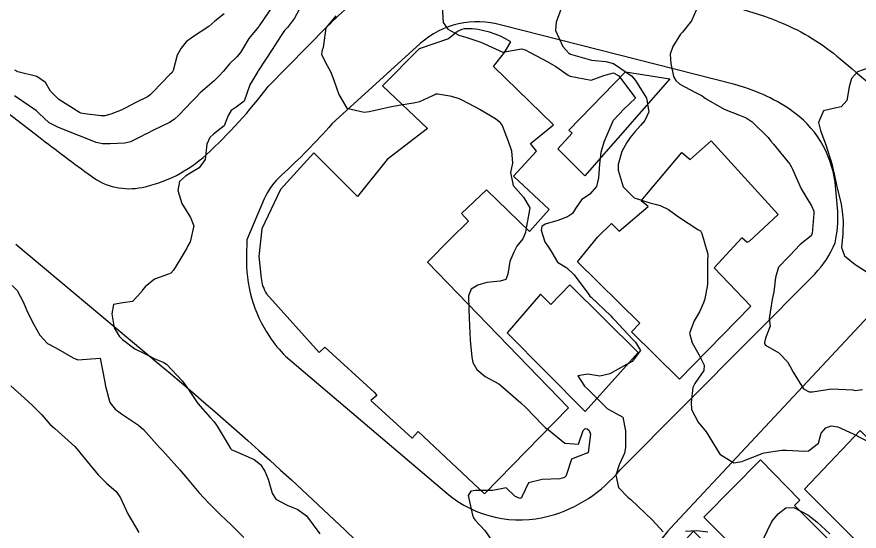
# Model space of a CAD drawing. Header units: metres. Extents: x 298520 to 308411, y 7433745 to 7450750.
# Drawn here: x 303015.2 to 303091.2, y 7440723.2 to 7440769.6 of the extents above; entities that cross this region are included whole.
import ezdxf

# ---------------------------------------------------------------- set-up
doc = ezdxf.new("R2010")
doc.units = ezdxf.units.M
doc.header["$LTSCALE"] = 10
for name, color, linetype in [('Curvas de Nivel 1m', 11, 'Continuous'), ('Curvas de Nivel 5m', 15, 'Continuous'), ('Edificações', 30, 'Continuous'), ('Vias Primárias', 230, 'Continuous')]:
    doc.layers.add(name, color=color, linetype=linetype)

msp = doc.modelspace()

# ---------------------------------------------------------------- linework, layer by layer
at = {"layer": 'Curvas de Nivel 1m', "flags": 128}
for points, elevation in [([(303038.402, 7440770.651), (303037.104, 7440768.776), (303037.063, 7440768.71), (303037.029, 7440768.671), (303036.153, 7440767.618), (303035.599, 7440766.685), (303035.405, 7440766.36), (303035.072, 7440765.978), (303034.425, 7440765.334), (303033.878, 7440764.702), (303033.501, 7440764.253), (303033.044, 7440763.829), (303031.773, 7440762.729), (303031.405, 7440762.356), (303031.021, 7440761.949), (303030.43, 7440761.328), (303029.893, 7440760.751), (303029.428, 7440760.327), (303028.996, 7440760.055), (303027.577, 7440759.37), (303026.986, 7440759.074), (303026.794, 7440758.983), (303026.439, 7440758.795), (303025.477, 7440758.306), (303024.977, 7440758.199), (303023.665, 7440758.134), (303022.976, 7440758.14), (303022.39, 7440758.252), (303020.983, 7440758.828), (303020.906, 7440758.861), (303018.99, 7440759.608), (303018.147, 7440760.045), (303017.218, 7440760.907), (303017.006, 7440761.106), (303016.36, 7440761.569), (303015.026, 7440762.463)], 763), ([(303040.926, 7440770.622), (303040.27, 7440769.47), (303039.636, 7440768.635), (303039.395, 7440768.341), (303039.092, 7440767.903), (303038.26, 7440766.652), (303037.055, 7440764.8), (303037.003, 7440764.721), (303036.969, 7440764.671), (303036.261, 7440763.458), (303035.983, 7440762.681), (303035.733, 7440761.972), (303035.014, 7440761.433), (303034.565, 7440761.139), (303034.291, 7440760.697), (303033.937, 7440759.757), (303032.986, 7440759.011), (303032.65, 7440758.715), (303032.363, 7440758.105), (303032.219, 7440756.721), (303031.69, 7440755.991), (303030.945, 7440755.519), (303030.463, 7440755.222), (303029.923, 7440754.75), (303029.746, 7440753.931), (303030.134, 7440752.748), (303030.894, 7440751.494), (303031.218, 7440750.735), (303030.869, 7440749.32), (303030.671, 7440748.936), (303030.568, 7440748.743), (303029.929, 7440747.673), (303029.36, 7440746.755), (303029.115, 7440746.481), (303028.837, 7440746.359), (303027.664, 7440745.944), (303026.82, 7440745.262), (303026.608, 7440745), (303026.483, 7440744.793), (303025.683, 7440743.922), (303024.803, 7440743.798), (303023.959, 7440743.661), (303023.802, 7440742.82), (303024.021, 7440741.571), (303024.47, 7440740.813), (303024.76, 7440740.502), (303025.885, 7440739.665), (303026.747, 7440739.232), (303027.065, 7440739.105), (303027.674, 7440738.776), (303028.448, 7440738.473), (303028.738, 7440738.293), (303030.182, 7440736.745), (303030.712, 7440735.994), (303031.57, 7440734.731), (303032.68, 7440733.464), (303033.047, 7440733.085), (303033.314, 7440732.71), (303034.303, 7440731.041), (303034.525, 7440730.692), (303034.572, 7440730.621), (303034.642, 7440730.559), (303034.861, 7440730.468), (303036.633, 7440729.696), (303037.21, 7440729.243), (303037.614, 7440728.655), (303037.898, 7440727.933), (303038.264, 7440726.645), (303038.595, 7440726.11), (303039.626, 7440725.591), (303040.582, 7440725.194), (303041.366, 7440724.612), (303042.557, 7440722.986)], 762), ([(303064.334, 7440770.342), (303063.878, 7440769.116), (303063.809, 7440768.349), (303064.496, 7440766.924), (303064.986, 7440766.331), (303065.036, 7440766.294), (303065.072, 7440766.275), (303065.169, 7440766.232), (303067.067, 7440765.69), (303068.346, 7440765.571), (303069.064, 7440765.386), (303070.675, 7440764.264), (303071.049, 7440763.839), (303072.04, 7440762.25), (303072.233, 7440761.029), (303071.869, 7440760.251), (303071.477, 7440759.777), (303070.993, 7440759.246), (303070.548, 7440758.704), (303070.258, 7440758.267), (303069.801, 7440757.441), (303069.466, 7440756.275), (303069.466, 7440755.757), (303069.931, 7440754.27), (303070.923, 7440753.286), (303072.338, 7440752.826), (303072.917, 7440752.685), (303073.267, 7440752.585), (303074.022, 7440752.223), (303074.903, 7440751.55), (303076.662, 7440750.416), (303076.884, 7440750.285), (303076.952, 7440750.189), (303077.003, 7440750.068), (303077.547, 7440748.183), (303077.533, 7440747.503), (303077.515, 7440746.183), (303077.531, 7440745.477), (303077.289, 7440744.185), (303077.176, 7440743.819), (303076.801, 7440742.999), (303076.506, 7440742.482), (303076.324, 7440742.195), (303075.912, 7440741.063), (303076.145, 7440740.196), (303076.753, 7440739.154), (303077.216, 7440738.185), (303077.199, 7440737.725), (303076.731, 7440737.031), (303076.375, 7440736.545), (303076.207, 7440736.195), (303076.053, 7440734.846), (303076.09, 7440734.196), (303076.682, 7440733.063), (303077.396, 7440732.183), (303078.643, 7440730.17), (303079.889, 7440729.405), (303080.637, 7440729.503), (303081.085, 7440729.689), (303082.156, 7440730.125), (303082.507, 7440730.259), (303082.645, 7440730.285), (303084.217, 7440730.529), (303084.65, 7440730.539), (303086.281, 7440730.441), (303086.649, 7440730.474), (303087.547, 7440731.174), (303087.769, 7440732.059), (303088.191, 7440732.542), (303088.68, 7440732.719), (303089.286, 7440732.648), (303090.673, 7440732.02), (303092.657, 7440730.97)], 759), ([(303033.948, 7440769.869), (303033.108, 7440769.204), (303032.555, 7440768.718), (303031.093, 7440767.739), (303030.506, 7440767.328), (303030.061, 7440766.75), (303029.71, 7440766.117), (303029.33, 7440764.757), (303029.236, 7440764.573), (303029.049, 7440764.382), (303027.512, 7440762.783), (303027.268, 7440762.547), (303027.027, 7440762.386), (303025.968, 7440761.851), (303025.011, 7440761.352), (303024.637, 7440761.185), (303023.718, 7440760.823), (303023.173, 7440760.656), (303023.001, 7440760.648), (303022.837, 7440760.668), (303021.376, 7440760.854), (303021.004, 7440760.912), (303020.906, 7440760.959), (303019.022, 7440762.135), (303018.291, 7440762.891), (303017.817, 7440763.675), (303017.046, 7440764.203), (303015.338, 7440764.639), (303015.051, 7440764.786)], 764), ([(303044.016, 7440769.679), (303043.103, 7440768.59), (303042.857, 7440766.813), (303042.79, 7440766.594), (303042.705, 7440766.231), (303043.062, 7440765.524), (303043.561, 7440764.585), (303043.848, 7440763.779), (303044.283, 7440762.577), (303045.014, 7440761.341), (303046.561, 7440761.003), (303047.01, 7440761.044), (303048.225, 7440761.322), (303049.018, 7440761.514), (303049.87, 7440761.662), (303051.023, 7440761.832), (303051.577, 7440761.942), (303052.753, 7440762.483), (303052.928, 7440762.587), (303053.034, 7440762.636), (303053.201, 7440762.644), (303054.276, 7440762.461), (303055.03, 7440762.255), (303055.363, 7440762.111), (303057.015, 7440761.236), (303058.403, 7440760.409), (303058.746, 7440760.149), (303058.997, 7440759.798), (303059.556, 7440758.394), (303059.846, 7440757.515), (303059.949, 7440756.39), (303059.77, 7440755.566), (303060.005, 7440754.389), (303060.922, 7440753.324), (303061.52, 7440752.374), (303061.421, 7440751.859), (303061.137, 7440750.377), (303061.116, 7440750.143), (303060.875, 7440749.582), (303060.335, 7440748.918), (303060.063, 7440748.388), (303059.706, 7440747.54), (303059.509, 7440746.393), (303059.326, 7440745.905), (303058.833, 7440745.757), (303057.617, 7440745.632), (303056.827, 7440745.388), (303056.217, 7440745.041), (303055.984, 7440744.438), (303056.007, 7440743.232), (303056.034, 7440742.438), (303056.097, 7440741.113), (303056.139, 7440740.436), (303056.26, 7440738.922), (303056.364, 7440738.434), (303056.737, 7440737.808), (303057.481, 7440737.169), (303058.724, 7440736.498), (303058.87, 7440736.399), (303060.699, 7440734.796), (303061.137, 7440734.376), (303062.677, 7440732.78), (303062.902, 7440732.583), (303063.184, 7440732.352), (303064.655, 7440731.164), (303065.907, 7440731.064), (303066.315, 7440732.314), (303066.507, 7440732.479), (303066.674, 7440732.466), (303066.843, 7440732.308), (303066.986, 7440731.989), (303066.768, 7440730.309), (303066.693, 7440730.259), (303066.642, 7440730.251), (303065.248, 7440729.713), (303064.81, 7440728.328), (303064.763, 7440728.187), (303064.62, 7440728.074), (303064.223, 7440727.94), (303062.618, 7440727.882), (303061.392, 7440727.595), (303060.823, 7440726.378), (303060.743, 7440726.237), (303060.6, 7440726.189), (303060.147, 7440726.387), (303059.36, 7440727.148), (303058.609, 7440726.989), (303058.138, 7440726.885), (303056.608, 7440726.898), (303056.189, 7440726.852), (303055.944, 7440726.437), (303056.338, 7440724.671), (303056.424, 7440724.431), (303056.481, 7440724.34), (303056.571, 7440724.24), (303057.433, 7440723.293), (303058.037, 7440722.415)], 761), ([(303076.504, 7440770.196), (303076.094, 7440769.219), (303075.275, 7440768.208), (303075.187, 7440768.124), (303075.1, 7440768.015), (303074.394, 7440766.91), (303074.154, 7440766.224), (303074.215, 7440765.374), (303074.473, 7440764.219), (303074.684, 7440763.85), (303075.046, 7440763.525), (303076.458, 7440762.777), (303077.036, 7440762.464), (303077.191, 7440762.344), (303077.402, 7440762.184), (303079.019, 7440761.255), (303080.429, 7440760.729), (303081.008, 7440760.482), (303081.569, 7440760.134), (303082.989, 7440758.699), (303083.246, 7440758.377), (303083.467, 7440758.113), (303084.956, 7440756.304), (303085.083, 7440756.089), (303085.195, 7440755.843), (303085.975, 7440754.08), (303086.918, 7440752.555), (303087.104, 7440752.068), (303087.123, 7440751.854), (303086.954, 7440750.069), (303086.946, 7440750.006), (303086.881, 7440749.841), (303085.896, 7440749.056), (303084.965, 7440748.089), (303084.918, 7440748.034), (303084.861, 7440747.978), (303083.937, 7440747.013), (303083.665, 7440746.108), (303083.506, 7440744.796), (303083.373, 7440744.112), (303083.084, 7440742.404), (303083.112, 7440742.115), (303083.185, 7440741.716), (303082.77, 7440740.616), (303082.662, 7440740.224), (303082.671, 7440740.121), (303082.762, 7440739.997), (303083.95, 7440739.297), (303084.747, 7440738.491), (303084.987, 7440738.088), (303085.257, 7440737.563), (303086.192, 7440736.075), (303086.71, 7440735.778), (303086.993, 7440735.784), (303088.713, 7440736.05), (303090.648, 7440735.956), (303090.712, 7440735.939), (303090.834, 7440735.896), (303091.496, 7440736.012)], 758), ([(303092.077, 7440764.995), (303091.059, 7440764.619), (303090.501, 7440764.028), (303090.295, 7440763.281), (303090.093, 7440762.034), (303089.584, 7440761.482), (303089.023, 7440761.366), (303087.979, 7440761.1), (303087.537, 7440760.065), (303087.709, 7440759.35), (303088.212, 7440758.058), (303088.757, 7440756.251), (303088.8, 7440756.052), (303088.946, 7440755.405), (303089.192, 7440754.302), (303089.242, 7440754.045), (303089.573, 7440752.694), (303089.676, 7440752.039), (303089.751, 7440751.186), (303089.731, 7440750.037), (303089.627, 7440748.795), (303089.887, 7440748.035), (303090.851, 7440747.253), (303092.833, 7440746)], 757), ([(303014.82, 7440745.382), (303015.262, 7440744.926), (303015.821, 7440743.902), (303016.236, 7440742.916), (303016.777, 7440741.872), (303017.317, 7440740.902), (303018, 7440740.136), (303018.752, 7440739.757), (303020.319, 7440738.864), (303020.741, 7440738.678), (303022.743, 7440738.83), (303023.149, 7440736.826), (303023.245, 7440736.295), (303023.618, 7440734.821), (303024.105, 7440734.237), (303024.683, 7440733.819), (303026.209, 7440732.795), (303026.667, 7440732.397), (303028.114, 7440730.768), (303028.37, 7440730.494), (303028.637, 7440730.204), (303029.94, 7440728.747), (303030.615, 7440727.981), (303031.659, 7440726.729), (303032.588, 7440725.726), (303033.619, 7440724.704), (303034.105, 7440724.233), (303034.564, 7440723.806), (303035.706, 7440722.678)], 763), ([(303014.714, 7440736.343), (303016.273, 7440734.914), (303016.689, 7440734.525), (303017.49, 7440733.707), (303018.225, 7440732.887), (303018.449, 7440732.662), (303018.669, 7440732.474), (303020.46, 7440730.862), (303020.65, 7440730.658), (303022.136, 7440728.845), (303022.617, 7440728.274), (303023.338, 7440727.557), (303024.202, 7440726.816), (303024.594, 7440726.237), (303025.255, 7440724.803), (303026.235, 7440723.114)], 764)]:
    msp.add_lwpolyline(points, dxfattribs=dict(at, elevation=elevation))
at = {"layer": 'Curvas de Nivel 5m', "elevation": 760, "flags": 128}
for points in [[(303053.613, 7440770.473), (303053.701, 7440769.063), (303054.1, 7440768.465), (303055.095, 7440767.934), (303055.815, 7440767.719), (303057.086, 7440767.31), (303059.073, 7440766.4), (303060.762, 7440766.699), (303061.076, 7440766.618), (303061.521, 7440766.376), (303063.065, 7440765.562), (303063.836, 7440765.123), (303064.967, 7440764.331), (303065.011, 7440764.289), (303065.052, 7440764.275), (303065.131, 7440764.25), (303067.048, 7440763.866), (303068.187, 7440764.293), (303069.055, 7440764.533), (303069.535, 7440764.275), (303071.033, 7440762.26), (303070.006, 7440761.282), (303069.058, 7440760.279), (303069.033, 7440760.249), (303069.002, 7440760.19), (303068.179, 7440758.292), (303067.912, 7440757.352), (303067.79, 7440756.297), (303067.704, 7440755.062), (303067.51, 7440754.301), (303066.926, 7440753.606), (303066.159, 7440753.079), (303065.627, 7440752.323), (303065.362, 7440751.87), (303064.901, 7440751.553), (303064.016, 7440751.223), (303062.891, 7440750.9), (303062.575, 7440750.676), (303062.527, 7440750.364), (303062.872, 7440749.298), (303063.25, 7440748.737), (303063.477, 7440748.351), (303063.996, 7440747.485), (303064.849, 7440746.952), (303065.501, 7440746.323), (303066.817, 7440744.551), (303066.927, 7440744.421), (303067.036, 7440744.308), (303068.796, 7440742.625), (303068.968, 7440742.461), (303069.127, 7440742.285), (303070.767, 7440740.551), (303071.038, 7440740.257), (303071.488, 7440739.521), (303070.746, 7440738.537), (303070.209, 7440738.268), (303068.734, 7440737.414), (303067.832, 7440737.199), (303066.733, 7440737.368), (303065.825, 7440737.226), (303066.446, 7440736.313), (303066.719, 7440736.055), (303068.481, 7440734.292), (303068.692, 7440734.155), (303069.907, 7440733.494), (303070.144, 7440732.268), (303070.144, 7440730.774), (303070.044, 7440730.269), (303069.574, 7440729.218), (303069.275, 7440728.28), (303069.497, 7440727.162), (303070.384, 7440726.263), (303070.601, 7440726.102), (303072.573, 7440724.24), (303073.521, 7440723.184)], [(303082.557, 7440722.479), (303083.317, 7440724.109), (303083.894, 7440724.79), (303084.592, 7440725.349), (303085.299, 7440725.376), (303086.582, 7440724.699), (303087.378, 7440724.062), (303088.562, 7440723.006)], [(303075.543, 7440723.22), (303076.564, 7440723.287), (303077.556, 7440723.187)]]:
    msp.add_lwpolyline(points, dxfattribs=at)
at = {"layer": 'Edificações'}
msp.add_lwpolyline([(303054.321, 7440749.561), (303055.98, 7440751.175), (303055.338, 7440751.849), (303057.604, 7440754.007), (303061.486, 7440750.239), (303063.253, 7440752.215), (303060.021, 7440755.221), (303062.113, 7440757.471), (303061.553, 7440758.161), (303063.646, 7440759.86), (303058.215, 7440765.098), (303059.223, 7440766.359), (303059.782, 7440767.325, 0.139603), (303055.787, 7440768.514, 0.168329), (303054.995, 7440768.25), (303054.16, 7440767.608), (303051.532, 7440766.71), (303048.231, 7440763.373), (303052.278, 7440759.51), (303048.644, 7440756.717), (303045.977, 7440753.386), (303042.013, 7440757.324), (303039.027, 7440754.012), (303037.348, 7440750.474), (303037.065, 7440747.983), (303037.267, 7440746.041, 0.116294), (303037.766, 7440744.61), (303042.503, 7440739.345), (303043.016, 7440739.806), (303047.484, 7440735.745), (303047.718, 7440735.459), (303047.175, 7440735.014), (303050.883, 7440731.614), (303051.421, 7440732.202), (303057.426, 7440726.611), (303064.981, 7440734.346), (303052.278, 7440747.489)], format="xyb", close=True, dxfattribs=at)
for points in [[(303064.021, 7440757.699), (303065.326, 7440759.115), (303065.033, 7440759.384), (303070.139, 7440764.621), (303074.143, 7440764.011), (303066.474, 7440755.241)], [(303081.33, 7440749.372), (303081.1, 7440749.249), (303080.628, 7440749.683), (303078.12, 7440746.952), (303081.434, 7440743.511), (303075.004, 7440736.927), (303070.663, 7440741.207), (303071.425, 7440741.983), (303065.805, 7440747.502), (303067.644, 7440749.76), (303068.88, 7440750.968), (303069.558, 7440750.274), (303072.186, 7440752.495), (303071.533, 7440753.017), (303075.225, 7440757.355), (303075.977, 7440756.715), (303077.871, 7440758.421), (303083.89, 7440751.764)], [(303059.454, 7440741.107), (303066.5, 7440734.014), (303070.991, 7440739.032), (303071.275, 7440739.35), (303065.124, 7440745.424), (303063.397, 7440743.675), (303062.481, 7440744.579)], [(303086.265, 7440727.027), (303092.471, 7440720.838), (303095.635, 7440723.967), (303094.856, 7440724.754), (303096.9, 7440726.705), (303091.284, 7440732.294)], [(303071.08, 7440717.632), (303073.839, 7440714.832), (303073.509, 7440714.507), (303079.443, 7440708.324), (303081.571, 7440710.366), (303081.571, 7440710.366), (303085.151, 7440713.773), (303085.541, 7440713.363), (303089.394, 7440717.757), (303088.617, 7440718.438), (303090.677, 7440720.261), (303085.387, 7440725.56), (303085.841, 7440726.014), (303082.308, 7440729.651), (303077.197, 7440724.487), (303080.487, 7440721.231), (303079.396, 7440720.128), (303076.263, 7440723.229), (303072.053, 7440718.66)]]:
    msp.add_lwpolyline(points, close=True, dxfattribs=at)
at = {"layer": 'Vias Primárias', "elevation": 722.311}
for points in [[(302972.666, 7440793.043), (303017.209, 7440758.786, 0.005612), (303021.961, 7440755.216, 0.211974), (303026.538, 7440754.214, 0.135297), (303032.318, 7440757.16, 0.046424), (303037.913, 7440763.316), (303043.199, 7440768.671, -0.040782), (303047.638, 7440772.491, -0.215227), (303061.179, 7440775.305, -0.016785), (303065.63, 7440774.157), (303074.228, 7440771.805), (303079.567, 7440770.55, -0.0408), (303084.188, 7440769.057, -0.07807), (303089.502, 7440765.799, 0.006072), (303095.197, 7440761.065, -0.00501)], [(303098.478, 7440749.503), (303074.201, 7440723.496, 0.107799), (303070.968, 7440718.056, 0.237216), (303072.142, 7440709.972), (303081.097, 7440698.061), (303084.678, 7440693.708), (303085.686, 7440692.608, 0.186059), (303091.2, 7440689.869, 0.193567), (303100.691, 7440692.694)]]:
    msp.add_lwpolyline(points, format="xyb", dxfattribs=at)
at = {"layer": 'Vias Primárias'}
msp.add_lwpolyline([(303089.031, 7440749.231, 0.070426), (303089.269, 7440752.047, 0.017337), (303089.028, 7440754.676, 0.216232), (303085.008, 7440761.206, 0.08629), (303079.873, 7440763.505), (303058.957, 7440768.82, 0.263412), (303051.629, 7440767.172), (303043.64, 7440759.931, -0.031229), (303039.098, 7440755.319, 0.109886), (303037.56, 7440753.17), (303035.992, 7440749.488), (303035.945, 7440748.034, 0.156292), (303038.016, 7440740.783, 0.047847), (303039.474, 7440738.995), (303054.012, 7440726.66, 0.247604), (303063.279, 7440724.606, 0.157212), (303069.654, 7440728.776), (303087.193, 7440746.406, 0.103337)], format="xyb", close=True, dxfattribs=at)
msp.add_lwpolyline([(303015.157, 7440749.104), (303028.08, 7440738.291, -0.030091), (303058.772, 7440709.299, -0.050948), (303100.623, 7440654.463, 0.010507), (303103.06, 7440650.669, -0.054651), (303107.611, 7440641.99, 0.000077), (303120.107, 7440610.14, -0.015639), (303123.031, 7440601.945, -0.008765), (303126.697, 7440589.834, 0.050597), (303127.571, 7440587.632, -0.10255), (303128.87, 7440583.014, 0.001221), (303129.386, 7440575.883, 0.12916), (303132.509, 7440566.815, -0.018142), (303138.567, 7440556.984, 0.027189), (303144.91, 7440547.095, -1.452314)], format="xyb", dxfattribs=at)

doc.saveas('drawing.dxf')
